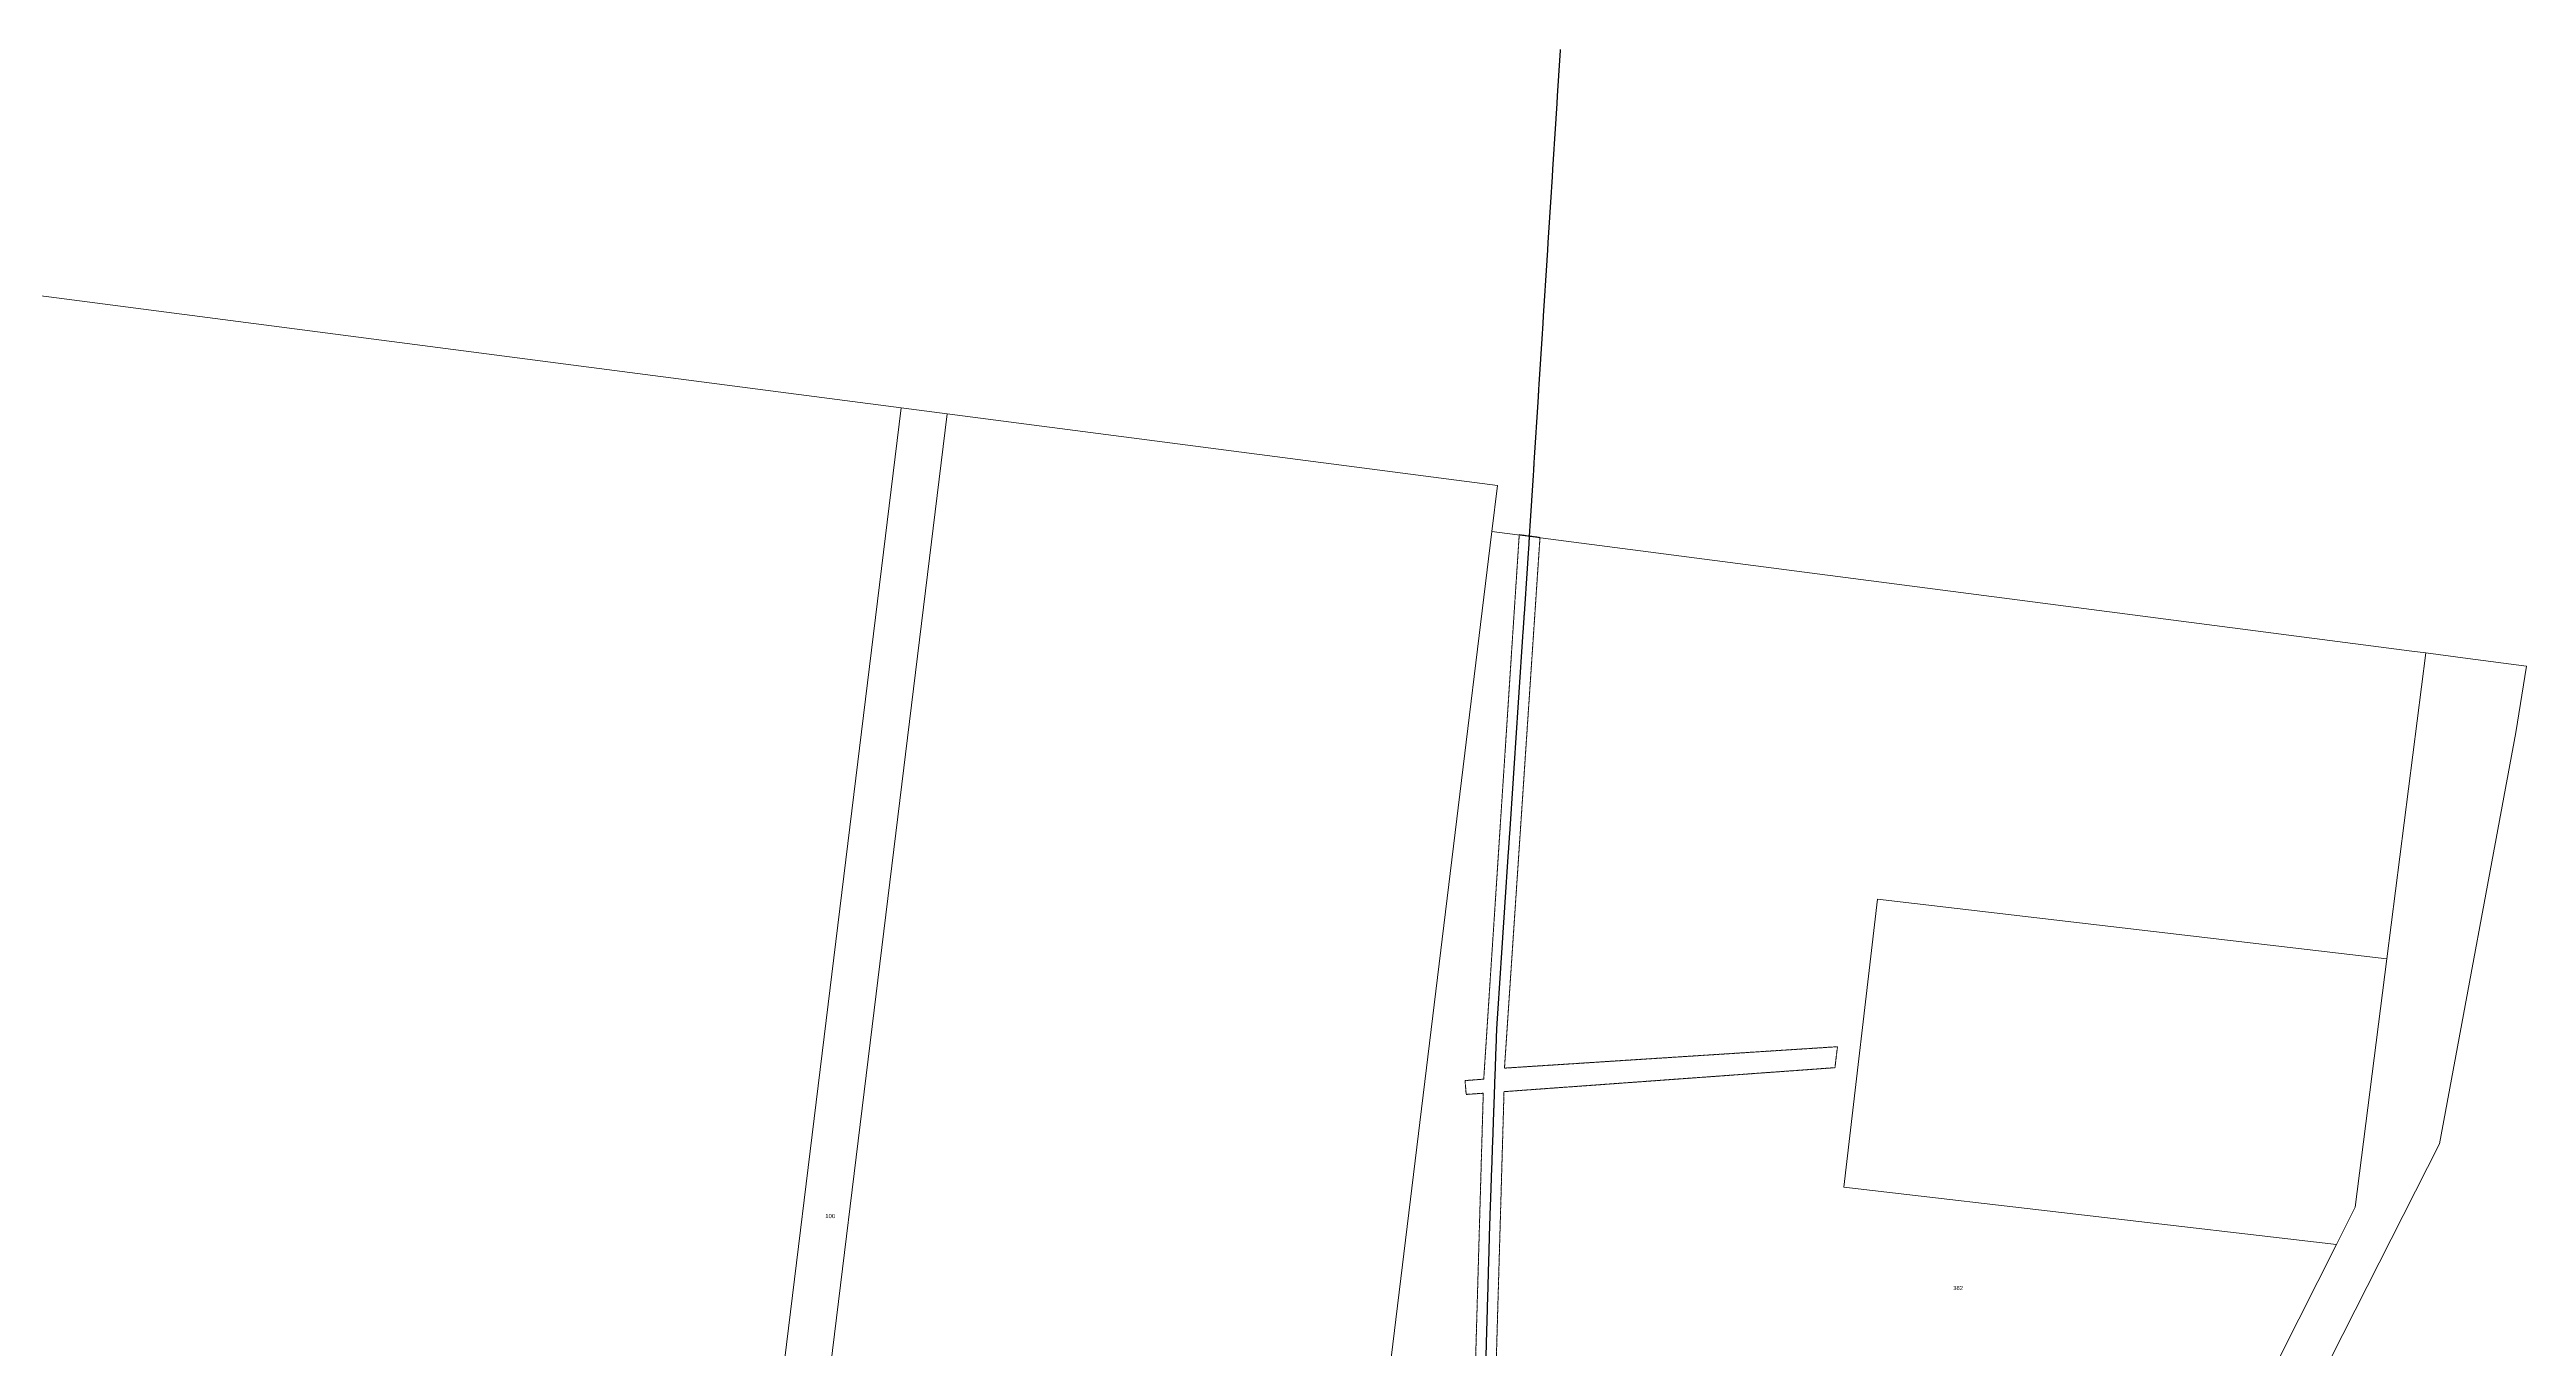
# Model space of a CAD drawing. Header units: metres. Extents: x 240179 to 248264, y 6282606 to 6287315.
# Drawn here: x 243124 to 244198, y 6286613 to 6287177 of the extents above; entities that cross this region are included whole.
import ezdxf

# ---------------------------------------------------------------- set-up
doc = ezdxf.new("R2010")
doc.units = ezdxf.units.M
for name, pattern in [('Cable Exist OH', [1, 1, 0]), ('HIDDEN', [0.375, 0.25, -0.125]), ('HIDDEN2', [0.1875, 0.125, -0.0625])]:
    doc.linetypes.add(name, pattern=pattern)
for name, color, linetype, lineweight in [('Cadastre Land Parcels_SP_EXT', 9, 'Continuous', 5), ('Cadastre Other Property_SP_EXT', 9, 'HIDDEN', 5), ('Cadastre Roads_SP_EXT', 9, 'Continuous', 5)]:
    doc.layers.add(name, color=color, linetype=linetype, lineweight=lineweight)
doc.layers.add('Mains_HV_EXT', color=7, linetype='Continuous')
doc.styles.get("Standard").update_dxf_attribs({"font": 'arial.ttf'})

msp = doc.modelspace()

# ---------------------------------------------------------------- linework, layer by layer
at = {"layer": 'Cadastre Land Parcels_SP_EXT', "linetype": 'Continuous'}
for points in [[(243225.9, 6285988.7), (243370.3, 6286015.2), (243379.9, 6286093.3), (243382.7, 6286116.1), (243407.7, 6286321), (243493.5, 6287021.7), (243078.2, 6287075.8), (242967.9, 6286190.7), (242984.9, 6286188.4), (243057.7, 6286178.8), (243025.4, 6285941.6), (243047.1, 6285939.2), (243137.1, 6285929.4), (243225.9, 6285988.7)], [(243513.4, 6287019.1), (243493.5, 6287021.7), (243407.7, 6286321), (243427.7, 6286318.3), (243513.4, 6287019.1)], [(243749.6, 6286968), (243752.1, 6286988), (243513.4, 6287019.1), (243427.7, 6286318.3), (243423.7, 6286286.1), (243663.1, 6286256.8), (243749.6, 6286968)], [(243702.7, 6286171.2), (243912.7, 6286353.6), (244042.4, 6286512.9), (244115.9, 6286658.6), (243902.3, 6286683.5), (243916.9, 6286808.4), (244137.7, 6286782.6), (244154.6, 6286915.3), (244148.6, 6286916.1), (243749.6, 6286968), (243663.1, 6286256.8), (243702.7, 6286171.2)]]:
    msp.add_lwpolyline(points, close=True, dxfattribs=at)
at = {"layer": 'Cadastre Other Property_SP_EXT', "linetype": 'HIDDEN2'}
msp.add_lwpolyline([(243761.5, 6286966.6), (243746.1, 6286730.3), (243738, 6286729.7), (243738.5, 6286723.7), (243745.9, 6286724.2), (243730.7, 6286195.5), (243739.9, 6286203.5), (243754.9, 6286724.9), (243898.4, 6286735.3), (243899.5, 6286744.4), (243755.1, 6286735.1), (243770.5, 6286965.4), (243761.5, 6286966.6)], close=True, dxfattribs=at)
at = {"layer": 'Cadastre Roads_SP_EXT', "linetype": 'Continuous'}
msp.add_lwpolyline([(243716.6, 6286071.5), (243726.7, 6286075.3), (243724.4, 6286131.7), (243723.2, 6286162.4), (243771.6, 6286204.4), (243927.2, 6286339.5), (244059.4, 6286501.9), (244106.2, 6286594.7), (244108.3, 6286598.9), (244160.5, 6286702.3), (244193.6, 6286880.8), (244198.3, 6286909.6), (244172.9, 6286912.9), (244154.6, 6286915.3), (244137.7, 6286782.6), (244124, 6286674.7), (244115.9, 6286658.6), (244042.4, 6286512.9), (243912.7, 6286353.6), (243702.7, 6286171.2), (243706, 6286087.8), (243706.4, 6286067.6), (243716.6, 6286071.5)], close=True, dxfattribs=at)
at = {"layer": 'Mains_HV_EXT', "linetype": 'Cable Exist OH'}
msp.add_lwpolyline([(243734.9, 6286177.9), (243748.8, 6286668.3), (243751.8, 6286752.8), (243765.6, 6286960), (243779.4, 6287177.1)], dxfattribs=at)

# ---------------------------------------------------------------- texts
at = {"layer": 'Cadastre Land Parcels_SP_EXT'}
for s, p in [('100', (243460.6, 6286670)), ('382', (243949.7, 6286638.8))]:
    msp.add_text(s, height=1.8, dxfattribs=at).set_placement(p)

doc.saveas('drawing.dxf')
